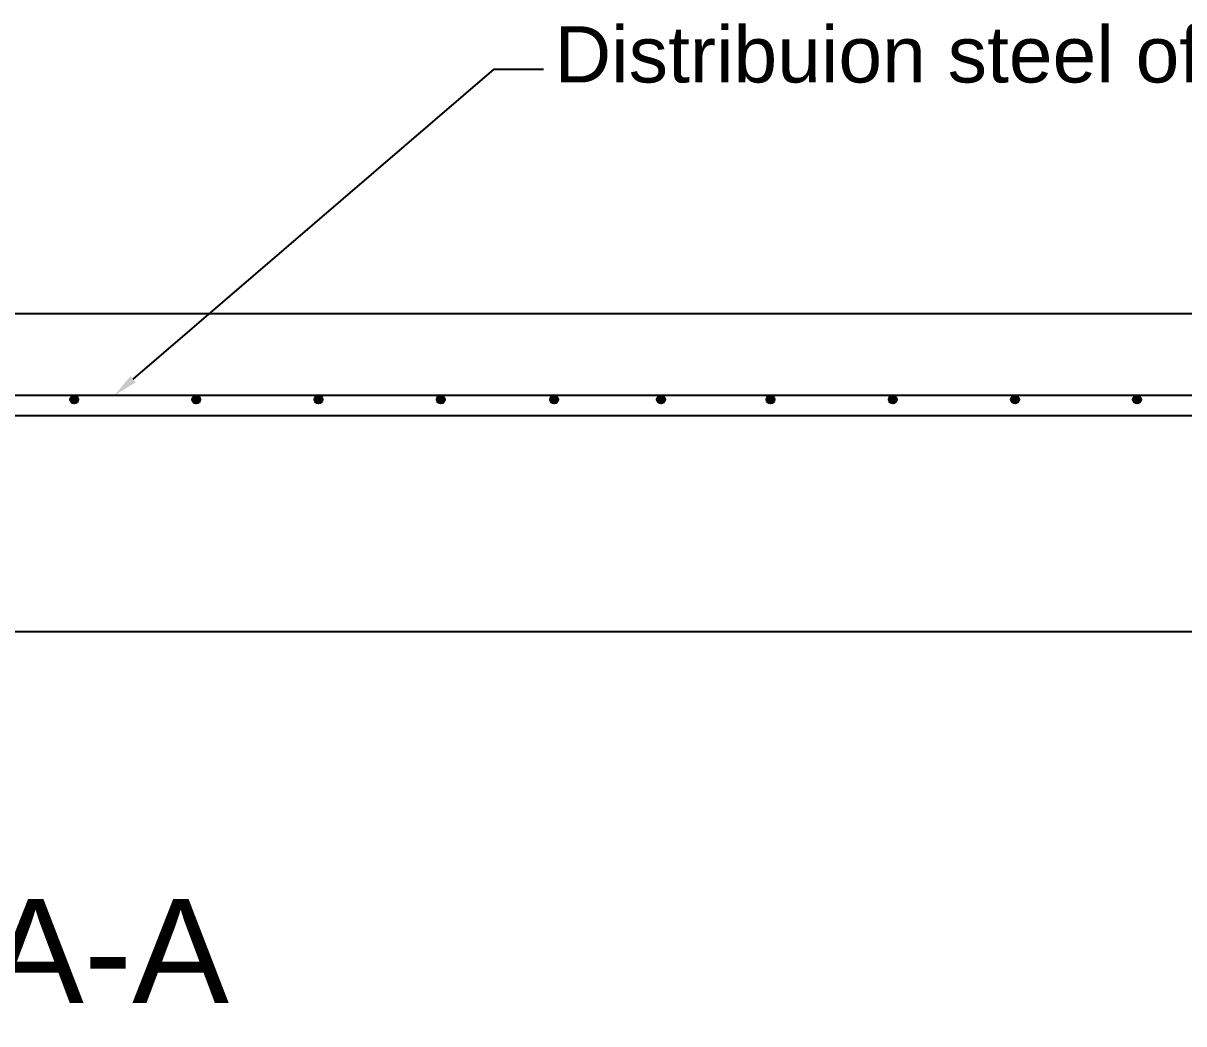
# Model space of a CAD drawing. Header units: inches. Extents: x -2470 to 6710, y 8071 to 14655.
# Drawn here: x 1768 to 3193, y 8071 to 9300 of the extents above; entities that cross this region are included whole.
import ezdxf

# ---------------------------------------------------------------- set-up
doc = ezdxf.new("R2010")
doc.units = ezdxf.units.IN
doc.header["$MEASUREMENT"] = 0
doc.layers.add('PDF_0', color=7, linetype='Continuous')
doc.layers.add('PDF_Text', color=7, linetype='Continuous')
doc.styles.add('PDF TimesNewRomanPSMT', font='arial.ttf')
doc.styles.get("Standard").update_dxf_attribs({"font": 'arial.ttf'})
doc.dimstyles.get("Standard").update_dxf_attribs({"dimtxt": 50, "dimasz": 50, "dimexe": 0.18, "dimexo": 0.0625, "dimgap": 0.09, "dimtad": 0, "dimtih": 1, "dimtoh": 1, "dimdec": 4, "dimzin": 0, "dimdsep": 46, "dimtxsty": 'Standard', "dimcen": 0.09, "dimadec": 0, "dimazin": 0, "dimtfac": 1, "dimtdec": 4, "dimtofl": 0, "dimtmove": 0, "dimatfit": 3, "dimfxl": 1, "dimtolj": 1, "dimtzin": 0, "dimarcsym": 0})

# ---------------------------------------------------------------- blocks, each defined once
blk = doc.blocks.new('*D9')
at = {"color": 0, "lineweight": -2, "transparency": 16777216}
for p, q in [((-1684, 8552.4), (-1684, 8552.3)), ((-1634, 8552.4), (1356, 8552.4)), ((4495.7, 8552.4), (1505.6, 8552.4)), ((4545.7, 8552.4), (4545.7, 8552.3))]:
    blk.add_line(p, q, dxfattribs=at)
at = {"color": 0, "transparency": 16777216}
for points in [[(-1634, 8560.8), (-1634, 8544.1), (-1684, 8552.4)], [(4495.7, 8560.8), (4495.7, 8544.1), (4545.7, 8552.4)]]:
    blk.add_solid(points, dxfattribs=at)
at = {"layer": 'Defpoints', "color": 0, "transparency": 16777216}
for p in [(-1684, 8552.4), (4545.7, 8552.4), (4545.7, 8552.4)]:
    blk.add_point(p, dxfattribs=at)
at = {"color": 0, "transparency": 16777216, "insert": (1430.8, 8552.4), "char_height": 50, "attachment_point": 5}
blk.add_mtext('\\A1;\\P{\\A0;6230}', dxfattribs=at)

msp = doc.modelspace()

# ---------------------------------------------------------------- linework, layer by layer
at = {"layer": 'PDF_0', "lineweight": 25}
for points in [[(1903.47663, 8862.62306), (2346.64094, 9243.40848), (2406.96338, 9243.40848)], [(4430.50715, 8818.06671), (4430.50715, 8341.99924), (4513.10777, 8341.99924), (4545.66818, 8290.93081), (4545.66818, 8341.99924), (4545.66818, 8398.89428), (4575.48666, 8341.99924), (4660.48646, 8341.99924), (4660.48646, 8942.82449), (-1799.15605, 8942.82449), (-1799.15605, 8341.99924), (-1716.55543, 8341.99924), (-1683.99502, 8290.93081), (-1683.99502, 8341.99924), (-1683.99502, 8398.89428), (-1654.17654, 8341.99924), (-1569.17674, 8341.99924), (-1569.17674, 8818.06671)], [(-1774.13595, 8872.90529), (-1774.13595, 8843.08681), (4635.46636, 8843.08681), (4635.46636, 8872.90529)], [(-1799.15605, 8818.06671), (4660.48646, 8818.06671)]]:
    msp.add_lwpolyline(points, dxfattribs=at)
for centre in [(1830.98673, 8837.77446), (1980.76462, 8837.77446), (2130.88524, 8837.77446), (2281.00587, 8837.77446), (2420.15878, 8837.77446), (2551.42864, 8837.77446), (2685.78317, 8837.77446), (2835.9038, 8837.77446), (2986.02442, 8837.77446), (3135.8023, 8837.77446)]:
    msp.add_circle(centre, 4.96989, dxfattribs=at)
at = {"layer": 'PDF_0', "transparency": 33554559}
for points in [[(1906.5613, 8858.8529), (1880.51297, 8843.08681), (1900.04922, 8866.39321)], [(1826.01713, 8839.6594), (1825.67438, 8838.97392), (1825.67438, 8836.91747)], [(1826.01713, 8839.6594), (1826.01713, 8836.23199), (1825.67438, 8836.91747)], [(1825.67438, 8838.97392), (1825.67438, 8836.91747), (1825.67438, 8837.94569)], [(1826.35987, 8835.20376), (1826.35987, 8840.68762), (1826.01713, 8836.23199)], [(1826.35987, 8840.68762), (1826.01713, 8836.23199), (1826.01713, 8839.6594)], [(1827.04535, 8834.51828), (1827.04535, 8841.3731), (1826.35987, 8835.20376)], [(1827.04535, 8841.3731), (1826.35987, 8835.20376), (1826.35987, 8840.68762)], [(1827.73083, 8833.8328), (1827.73083, 8842.05859), (1827.04535, 8834.51828)], [(1827.73083, 8842.05859), (1827.04535, 8834.51828), (1827.04535, 8841.3731)], [(1828.41631, 8833.49006), (1828.41631, 8842.40133), (1827.73083, 8833.8328)], [(1828.41631, 8842.40133), (1827.73083, 8833.8328), (1827.73083, 8842.05859)], [(1829.44454, 8833.14732), (1829.44454, 8842.74407), (1828.41631, 8833.49006)], [(1829.44454, 8842.74407), (1828.41631, 8833.49006), (1828.41631, 8842.40133)], [(1830.13002, 8833.14732), (1830.13002, 8843.08681), (1829.44454, 8833.14732)], [(1830.13002, 8843.08681), (1829.44454, 8833.14732), (1829.44454, 8842.74407)], [(1831.15824, 8833.14732), (1831.15824, 8843.08681), (1830.13002, 8833.14732)], [(1831.15824, 8843.08681), (1830.13002, 8833.14732), (1830.13002, 8843.08681)], [(1832.18647, 8842.74407), (1831.15824, 8833.14732), (1831.15824, 8843.08681)], [(1832.18647, 8833.14732), (1832.18647, 8842.74407), (1831.15824, 8833.14732)], [(1832.87195, 8842.40133), (1832.18647, 8833.14732), (1832.18647, 8842.74407)], [(1832.87195, 8833.49006), (1832.87195, 8842.40133), (1832.18647, 8833.14732)], [(1833.90017, 8842.05859), (1832.87195, 8833.49006), (1832.87195, 8842.40133)], [(1833.90017, 8833.8328), (1833.90017, 8842.05859), (1832.87195, 8833.49006)], [(1834.58565, 8841.3731), (1833.90017, 8833.8328), (1833.90017, 8842.05859)], [(1834.58565, 8834.51828), (1834.58565, 8841.3731), (1833.90017, 8833.8328)], [(1834.9284, 8840.68762), (1834.58565, 8834.51828), (1834.58565, 8841.3731)], [(1834.9284, 8835.20376), (1834.9284, 8840.68762), (1834.58565, 8834.51828)], [(1835.27114, 8839.6594), (1834.9284, 8835.20376), (1834.9284, 8840.68762)], [(1835.27114, 8836.23199), (1835.27114, 8839.6594), (1834.9284, 8835.20376)], [(1835.61388, 8838.97392), (1835.27114, 8836.23199), (1835.27114, 8839.6594)], [(1835.61388, 8836.91747), (1835.61388, 8838.97392), (1835.27114, 8836.23199)], [(1835.61388, 8837.94569), (1835.61388, 8836.91747), (1835.61388, 8838.97392)], [(1976.13775, 8839.6594), (1975.79501, 8838.97392), (1975.79501, 8836.91747)], [(1976.13775, 8839.6594), (1976.13775, 8836.23199), (1975.79501, 8836.91747)], [(1975.79501, 8838.97392), (1975.79501, 8836.91747), (1975.79501, 8837.94569)], [(1976.48049, 8835.20376), (1976.48049, 8840.68762), (1976.13775, 8836.23199)], [(1976.48049, 8840.68762), (1976.13775, 8836.23199), (1976.13775, 8839.6594)], [(1977.16597, 8834.51828), (1977.16597, 8841.3731), (1976.48049, 8835.20376)], [(1977.16597, 8841.3731), (1976.48049, 8835.20376), (1976.48049, 8840.68762)], [(1977.85146, 8833.8328), (1977.85146, 8842.05859), (1977.16597, 8834.51828)], [(1977.85146, 8842.05859), (1977.16597, 8834.51828), (1977.16597, 8841.3731)], [(1978.53694, 8833.49006), (1978.53694, 8842.40133), (1977.85146, 8833.8328)], [(1978.53694, 8842.40133), (1977.85146, 8833.8328), (1977.85146, 8842.05859)], [(1979.22242, 8833.14732), (1979.22242, 8842.74407), (1978.53694, 8833.49006)], [(1979.22242, 8842.74407), (1978.53694, 8833.49006), (1978.53694, 8842.40133)], [(1980.25064, 8833.14732), (1980.25064, 8843.08681), (1979.22242, 8833.14732)], [(1980.25064, 8843.08681), (1979.22242, 8833.14732), (1979.22242, 8842.74407)], [(1981.27887, 8833.14732), (1981.27887, 8843.08681), (1980.25064, 8833.14732)], [(1981.27887, 8843.08681), (1980.25064, 8833.14732), (1980.25064, 8843.08681)], [(1981.96435, 8842.74407), (1981.27887, 8833.14732), (1981.27887, 8843.08681)], [(1981.96435, 8833.14732), (1981.96435, 8842.74407), (1981.27887, 8833.14732)], [(1982.99257, 8842.40133), (1981.96435, 8833.14732), (1981.96435, 8842.74407)], [(1982.99257, 8833.49006), (1982.99257, 8842.40133), (1981.96435, 8833.14732)], [(1983.67806, 8842.05859), (1982.99257, 8833.49006), (1982.99257, 8842.40133)], [(1983.67806, 8833.8328), (1983.67806, 8842.05859), (1982.99257, 8833.49006)], [(1984.36354, 8841.3731), (1983.67806, 8833.8328), (1983.67806, 8842.05859)], [(1984.36354, 8834.51828), (1984.36354, 8841.3731), (1983.67806, 8833.8328)], [(1985.04902, 8840.68762), (1984.36354, 8834.51828), (1984.36354, 8841.3731)], [(1985.04902, 8835.20376), (1985.04902, 8840.68762), (1984.36354, 8834.51828)], [(1985.39176, 8839.6594), (1985.04902, 8835.20376), (1985.04902, 8840.68762)], [(1985.39176, 8836.23199), (1985.39176, 8839.6594), (1985.04902, 8835.20376)], [(1985.7345, 8838.97392), (1985.39176, 8836.23199), (1985.39176, 8839.6594)], [(1985.7345, 8836.91747), (1985.7345, 8838.97392), (1985.39176, 8836.23199)], [(1985.7345, 8837.94569), (1985.7345, 8836.91747), (1985.7345, 8838.97392)], [(2125.91564, 8838.97392), (2125.91564, 8836.91747), (2125.57289, 8837.94569)], [(2126.60112, 8835.20376), (2126.60112, 8840.68762), (2125.91564, 8836.23199)], [(2126.60112, 8840.68762), (2125.91564, 8836.23199), (2125.91564, 8839.6594)], [(2125.91564, 8839.6594), (2125.91564, 8838.97392), (2125.91564, 8836.91747)], [(2125.91564, 8839.6594), (2125.91564, 8836.23199), (2125.91564, 8836.91747)], [(2126.94386, 8834.51828), (2126.94386, 8841.3731), (2126.60112, 8835.20376)], [(2126.94386, 8841.3731), (2126.60112, 8835.20376), (2126.60112, 8840.68762)], [(2127.62934, 8833.8328), (2127.62934, 8842.05859), (2126.94386, 8834.51828)], [(2127.62934, 8842.05859), (2126.94386, 8834.51828), (2126.94386, 8841.3731)], [(2128.65756, 8833.49006), (2128.65756, 8842.40133), (2127.62934, 8833.8328)], [(2128.65756, 8842.40133), (2127.62934, 8833.8328), (2127.62934, 8842.05859)], [(2129.34305, 8833.14732), (2129.34305, 8842.74407), (2128.65756, 8833.49006)], [(2129.34305, 8842.74407), (2128.65756, 8833.49006), (2128.65756, 8842.40133)], [(2130.37127, 8833.14732), (2130.37127, 8843.08681), (2129.34305, 8833.14732)], [(2130.37127, 8843.08681), (2129.34305, 8833.14732), (2129.34305, 8842.74407)], [(2131.05675, 8833.14732), (2131.05675, 8843.08681), (2130.37127, 8833.14732)], [(2131.05675, 8843.08681), (2130.37127, 8833.14732), (2130.37127, 8843.08681)], [(2132.08498, 8842.74407), (2131.05675, 8833.14732), (2131.05675, 8843.08681)], [(2132.08498, 8833.14732), (2132.08498, 8842.74407), (2131.05675, 8833.14732)], [(2133.1132, 8842.40133), (2132.08498, 8833.14732), (2132.08498, 8842.74407)], [(2133.1132, 8833.49006), (2133.1132, 8842.40133), (2132.08498, 8833.14732)], [(2133.79868, 8842.05859), (2133.1132, 8833.49006), (2133.1132, 8842.40133)], [(2133.79868, 8833.8328), (2133.79868, 8842.05859), (2133.1132, 8833.49006)], [(2134.48416, 8841.3731), (2133.79868, 8833.8328), (2133.79868, 8842.05859)], [(2134.48416, 8834.51828), (2134.48416, 8841.3731), (2133.79868, 8833.8328)], [(2134.82691, 8840.68762), (2134.48416, 8834.51828), (2134.48416, 8841.3731)], [(2134.82691, 8835.20376), (2134.82691, 8840.68762), (2134.48416, 8834.51828)], [(2135.51239, 8839.6594), (2134.82691, 8835.20376), (2134.82691, 8840.68762)], [(2135.51239, 8836.23199), (2135.51239, 8839.6594), (2134.82691, 8835.20376)], [(2135.51239, 8838.97392), (2135.51239, 8836.23199), (2135.51239, 8839.6594)], [(2135.85513, 8837.94569), (2135.51239, 8836.91747), (2135.51239, 8838.97392)], [(2135.51239, 8836.91747), (2135.51239, 8838.97392), (2135.51239, 8836.23199)], [(2276.03626, 8839.6594), (2275.69352, 8838.97392), (2275.69352, 8836.91747)], [(2276.03626, 8839.6594), (2276.03626, 8836.23199), (2275.69352, 8836.91747)], [(2275.69352, 8838.97392), (2275.69352, 8836.91747), (2275.69352, 8837.94569)], [(2276.379, 8835.20376), (2276.379, 8840.68762), (2276.03626, 8836.23199)], [(2276.379, 8840.68762), (2276.03626, 8836.23199), (2276.03626, 8839.6594)], [(2277.06448, 8834.51828), (2277.06448, 8841.3731), (2276.379, 8835.20376)], [(2277.06448, 8841.3731), (2276.379, 8835.20376), (2276.379, 8840.68762)], [(2277.74997, 8833.8328), (2277.74997, 8842.05859), (2277.06448, 8834.51828)], [(2277.74997, 8842.05859), (2277.06448, 8834.51828), (2277.06448, 8841.3731)], [(2278.43545, 8833.49006), (2278.43545, 8842.40133), (2277.74997, 8833.8328)], [(2278.43545, 8842.40133), (2277.74997, 8833.8328), (2277.74997, 8842.05859)], [(2279.46367, 8833.14732), (2279.46367, 8842.74407), (2278.43545, 8833.49006)], [(2279.46367, 8842.74407), (2278.43545, 8833.49006), (2278.43545, 8842.40133)], [(2280.14915, 8833.14732), (2280.14915, 8843.08681), (2279.46367, 8833.14732)], [(2280.14915, 8843.08681), (2279.46367, 8833.14732), (2279.46367, 8842.74407)], [(2281.17738, 8833.14732), (2281.17738, 8843.08681), (2280.14915, 8833.14732)], [(2281.17738, 8843.08681), (2280.14915, 8833.14732), (2280.14915, 8843.08681)], [(2282.2056, 8842.74407), (2281.17738, 8833.14732), (2281.17738, 8843.08681)], [(2282.2056, 8833.14732), (2282.2056, 8842.74407), (2281.17738, 8833.14732)], [(2282.89108, 8842.40133), (2282.2056, 8833.14732), (2282.2056, 8842.74407)], [(2282.89108, 8833.49006), (2282.89108, 8842.40133), (2282.2056, 8833.14732)], [(2283.57657, 8842.05859), (2282.89108, 8833.49006), (2282.89108, 8842.40133)], [(2283.57657, 8833.8328), (2283.57657, 8842.05859), (2282.89108, 8833.49006)], [(2284.26205, 8841.3731), (2283.57657, 8833.8328), (2283.57657, 8842.05859)], [(2284.26205, 8834.51828), (2284.26205, 8841.3731), (2283.57657, 8833.8328)], [(2284.94753, 8840.68762), (2284.26205, 8834.51828), (2284.26205, 8841.3731)], [(2284.94753, 8835.20376), (2284.94753, 8840.68762), (2284.26205, 8834.51828)], [(2285.29027, 8839.6594), (2284.94753, 8835.20376), (2284.94753, 8840.68762)], [(2285.29027, 8836.23199), (2285.29027, 8839.6594), (2284.94753, 8835.20376)], [(2285.63301, 8838.97392), (2285.29027, 8836.23199), (2285.29027, 8839.6594)], [(2285.63301, 8836.91747), (2285.63301, 8838.97392), (2285.29027, 8836.23199)], [(2285.63301, 8837.94569), (2285.63301, 8836.91747), (2285.63301, 8838.97392)], [(2415.18917, 8839.6594), (2414.84643, 8838.97392), (2414.84643, 8836.91747)], [(2415.18917, 8839.6594), (2415.18917, 8836.23199), (2414.84643, 8836.91747)], [(2414.84643, 8838.97392), (2414.84643, 8836.91747), (2414.84643, 8837.94569)], [(2415.53191, 8835.20376), (2415.53191, 8840.68762), (2415.18917, 8836.23199)], [(2415.53191, 8840.68762), (2415.18917, 8836.23199), (2415.18917, 8839.6594)], [(2416.21739, 8834.51828), (2416.21739, 8841.3731), (2415.53191, 8835.20376)], [(2416.21739, 8841.3731), (2415.53191, 8835.20376), (2415.53191, 8840.68762)], [(2416.90287, 8833.8328), (2416.90287, 8842.05859), (2416.21739, 8834.51828)], [(2416.90287, 8842.05859), (2416.21739, 8834.51828), (2416.21739, 8841.3731)], [(2417.58836, 8833.49006), (2417.58836, 8842.40133), (2416.90287, 8833.8328)], [(2417.58836, 8842.40133), (2416.90287, 8833.8328), (2416.90287, 8842.05859)], [(2418.61658, 8833.14732), (2418.61658, 8842.74407), (2417.58836, 8833.49006)], [(2418.61658, 8842.74407), (2417.58836, 8833.49006), (2417.58836, 8842.40133)], [(2419.30206, 8833.14732), (2419.30206, 8843.08681), (2418.61658, 8833.14732)], [(2419.30206, 8843.08681), (2418.61658, 8833.14732), (2418.61658, 8842.74407)], [(2420.33029, 8833.14732), (2420.33029, 8843.08681), (2419.30206, 8833.14732)], [(2420.33029, 8843.08681), (2419.30206, 8833.14732), (2419.30206, 8843.08681)], [(2421.01577, 8842.74407), (2420.33029, 8833.14732), (2420.33029, 8843.08681)], [(2421.01577, 8833.14732), (2421.01577, 8842.74407), (2420.33029, 8833.14732)], [(2422.04399, 8842.40133), (2421.01577, 8833.14732), (2421.01577, 8842.74407)], [(2422.04399, 8833.49006), (2422.04399, 8842.40133), (2421.01577, 8833.14732)], [(2422.72947, 8842.05859), (2422.04399, 8833.49006), (2422.04399, 8842.40133)], [(2422.72947, 8833.8328), (2422.72947, 8842.05859), (2422.04399, 8833.49006)], [(2423.41496, 8841.3731), (2422.72947, 8833.8328), (2422.72947, 8842.05859)], [(2423.41496, 8834.51828), (2423.41496, 8841.3731), (2422.72947, 8833.8328)], [(2424.10044, 8840.68762), (2423.41496, 8834.51828), (2423.41496, 8841.3731)], [(2424.10044, 8835.20376), (2424.10044, 8840.68762), (2423.41496, 8834.51828)], [(2424.44318, 8839.6594), (2424.10044, 8835.20376), (2424.10044, 8840.68762)], [(2424.44318, 8836.23199), (2424.44318, 8839.6594), (2424.10044, 8835.20376)], [(2424.78592, 8838.97392), (2424.44318, 8836.23199), (2424.44318, 8839.6594)], [(2424.78592, 8836.91747), (2424.78592, 8838.97392), (2424.44318, 8836.23199)], [(2424.78592, 8837.94569), (2424.78592, 8836.91747), (2424.78592, 8838.97392)], [(2546.45903, 8839.6594), (2546.11629, 8838.97392), (2546.11629, 8836.91747)], [(2546.45903, 8839.6594), (2546.45903, 8836.23199), (2546.11629, 8836.91747)], [(2546.11629, 8838.97392), (2546.11629, 8836.91747), (2546.11629, 8837.94569)], [(2546.80177, 8835.20376), (2546.80177, 8840.68762), (2546.45903, 8836.23199)], [(2546.80177, 8840.68762), (2546.45903, 8836.23199), (2546.45903, 8839.6594)], [(2547.48725, 8834.51828), (2547.48725, 8841.3731), (2546.80177, 8835.20376)], [(2547.48725, 8841.3731), (2546.80177, 8835.20376), (2546.80177, 8840.68762)], [(2548.17274, 8833.8328), (2548.17274, 8842.05859), (2547.48725, 8834.51828)], [(2548.17274, 8842.05859), (2547.48725, 8834.51828), (2547.48725, 8841.3731)], [(2548.85822, 8833.49006), (2548.85822, 8842.40133), (2548.17274, 8833.8328)], [(2548.85822, 8842.40133), (2548.17274, 8833.8328), (2548.17274, 8842.05859)], [(2549.88644, 8833.14732), (2549.88644, 8842.74407), (2548.85822, 8833.49006)], [(2549.88644, 8842.74407), (2548.85822, 8833.49006), (2548.85822, 8842.40133)], [(2550.57192, 8833.14732), (2550.57192, 8843.08681), (2549.88644, 8833.14732)], [(2550.57192, 8843.08681), (2549.88644, 8833.14732), (2549.88644, 8842.74407)], [(2551.60015, 8833.14732), (2551.60015, 8843.08681), (2550.57192, 8833.14732)], [(2551.60015, 8843.08681), (2550.57192, 8833.14732), (2550.57192, 8843.08681)], [(2552.62837, 8842.74407), (2551.60015, 8833.14732), (2551.60015, 8843.08681)], [(2552.62837, 8833.14732), (2552.62837, 8842.74407), (2551.60015, 8833.14732)], [(2553.31385, 8842.40133), (2552.62837, 8833.14732), (2552.62837, 8842.74407)], [(2553.31385, 8833.49006), (2553.31385, 8842.40133), (2552.62837, 8833.14732)], [(2554.34208, 8842.05859), (2553.31385, 8833.49006), (2553.31385, 8842.40133)], [(2554.34208, 8833.8328), (2554.34208, 8842.05859), (2553.31385, 8833.49006)], [(2555.02756, 8841.3731), (2554.34208, 8833.8328), (2554.34208, 8842.05859)], [(2555.02756, 8834.51828), (2555.02756, 8841.3731), (2554.34208, 8833.8328)], [(2555.3703, 8840.68762), (2555.02756, 8834.51828), (2555.02756, 8841.3731)], [(2555.3703, 8835.20376), (2555.3703, 8840.68762), (2555.02756, 8834.51828)], [(2555.71304, 8839.6594), (2555.3703, 8835.20376), (2555.3703, 8840.68762)], [(2555.71304, 8836.23199), (2555.71304, 8839.6594), (2555.3703, 8835.20376)], [(2556.05578, 8838.97392), (2555.71304, 8836.23199), (2555.71304, 8839.6594)], [(2556.05578, 8836.91747), (2556.05578, 8838.97392), (2555.71304, 8836.23199)], [(2556.05578, 8837.94569), (2556.05578, 8836.91747), (2556.05578, 8838.97392)], [(2681.1563, 8839.6594), (2680.81356, 8838.97392), (2680.81356, 8836.91747)], [(2681.1563, 8839.6594), (2681.1563, 8836.23199), (2680.81356, 8836.91747)], [(2680.81356, 8838.97392), (2680.81356, 8836.91747), (2680.81356, 8837.94569)], [(2681.49904, 8835.20376), (2681.49904, 8840.68762), (2681.1563, 8836.23199)], [(2681.49904, 8840.68762), (2681.1563, 8836.23199), (2681.1563, 8839.6594)], [(2682.18453, 8834.51828), (2682.18453, 8841.3731), (2681.49904, 8835.20376)], [(2682.18453, 8841.3731), (2681.49904, 8835.20376), (2681.49904, 8840.68762)], [(2682.87001, 8833.8328), (2682.87001, 8842.05859), (2682.18453, 8834.51828)], [(2682.87001, 8842.05859), (2682.18453, 8834.51828), (2682.18453, 8841.3731)], [(2683.55549, 8833.49006), (2683.55549, 8842.40133), (2682.87001, 8833.8328)], [(2683.55549, 8842.40133), (2682.87001, 8833.8328), (2682.87001, 8842.05859)], [(2684.24097, 8833.14732), (2684.24097, 8842.74407), (2683.55549, 8833.49006)], [(2684.24097, 8842.74407), (2683.55549, 8833.49006), (2683.55549, 8842.40133)], [(2685.2692, 8833.14732), (2685.2692, 8843.08681), (2684.24097, 8833.14732)], [(2685.2692, 8843.08681), (2684.24097, 8833.14732), (2684.24097, 8842.74407)], [(2686.29742, 8833.14732), (2686.29742, 8843.08681), (2685.2692, 8833.14732)], [(2686.29742, 8843.08681), (2685.2692, 8833.14732), (2685.2692, 8843.08681)], [(2686.9829, 8842.74407), (2686.29742, 8833.14732), (2686.29742, 8843.08681)], [(2686.9829, 8833.14732), (2686.9829, 8842.74407), (2686.29742, 8833.14732)], [(2688.01113, 8842.40133), (2686.9829, 8833.14732), (2686.9829, 8842.74407)], [(2688.01113, 8833.49006), (2688.01113, 8842.40133), (2686.9829, 8833.14732)], [(2688.69661, 8842.05859), (2688.01113, 8833.49006), (2688.01113, 8842.40133)], [(2688.69661, 8833.8328), (2688.69661, 8842.05859), (2688.01113, 8833.49006)], [(2689.38209, 8841.3731), (2688.69661, 8833.8328), (2688.69661, 8842.05859)], [(2689.38209, 8834.51828), (2689.38209, 8841.3731), (2688.69661, 8833.8328)], [(2690.06757, 8840.68762), (2689.38209, 8834.51828), (2689.38209, 8841.3731)], [(2690.06757, 8835.20376), (2690.06757, 8840.68762), (2689.38209, 8834.51828)], [(2690.41031, 8839.6594), (2690.06757, 8835.20376), (2690.06757, 8840.68762)], [(2690.41031, 8836.23199), (2690.41031, 8839.6594), (2690.06757, 8835.20376)], [(2690.75306, 8838.97392), (2690.41031, 8836.23199), (2690.41031, 8839.6594)], [(2690.75306, 8836.91747), (2690.75306, 8838.97392), (2690.41031, 8836.23199)], [(2690.75306, 8837.94569), (2690.75306, 8836.91747), (2690.75306, 8838.97392)], [(2830.93419, 8838.97392), (2830.93419, 8836.91747), (2830.59145, 8837.94569)], [(2831.61967, 8835.20376), (2831.61967, 8840.68762), (2830.93419, 8836.23199)], [(2831.61967, 8840.68762), (2830.93419, 8836.23199), (2830.93419, 8839.6594)], [(2830.93419, 8839.6594), (2830.93419, 8838.97392), (2830.93419, 8836.91747)], [(2830.93419, 8839.6594), (2830.93419, 8836.23199), (2830.93419, 8836.91747)], [(2831.96241, 8834.51828), (2831.96241, 8841.3731), (2831.61967, 8835.20376)], [(2831.96241, 8841.3731), (2831.61967, 8835.20376), (2831.61967, 8840.68762)], [(2832.64789, 8833.8328), (2832.64789, 8842.05859), (2831.96241, 8834.51828)], [(2832.64789, 8842.05859), (2831.96241, 8834.51828), (2831.96241, 8841.3731)], [(2833.33338, 8833.49006), (2833.33338, 8842.40133), (2832.64789, 8833.8328)], [(2833.33338, 8842.40133), (2832.64789, 8833.8328), (2832.64789, 8842.05859)], [(2834.3616, 8833.14732), (2834.3616, 8842.74407), (2833.33338, 8833.49006)], [(2834.3616, 8842.74407), (2833.33338, 8833.49006), (2833.33338, 8842.40133)], [(2835.38982, 8833.14732), (2835.38982, 8843.08681), (2834.3616, 8833.14732)], [(2835.38982, 8843.08681), (2834.3616, 8833.14732), (2834.3616, 8842.74407)], [(2836.0753, 8833.14732), (2836.0753, 8843.08681), (2835.38982, 8833.14732)], [(2836.0753, 8843.08681), (2835.38982, 8833.14732), (2835.38982, 8843.08681)], [(2837.10353, 8842.74407), (2836.0753, 8833.14732), (2836.0753, 8843.08681)], [(2837.10353, 8833.14732), (2837.10353, 8842.74407), (2836.0753, 8833.14732)], [(2837.78901, 8842.40133), (2837.10353, 8833.14732), (2837.10353, 8842.74407)], [(2837.78901, 8833.49006), (2837.78901, 8842.40133), (2837.10353, 8833.14732)], [(2838.81723, 8842.05859), (2837.78901, 8833.49006), (2837.78901, 8842.40133)], [(2838.81723, 8833.8328), (2838.81723, 8842.05859), (2837.78901, 8833.49006)], [(2839.50272, 8841.3731), (2838.81723, 8833.8328), (2838.81723, 8842.05859)], [(2839.50272, 8834.51828), (2839.50272, 8841.3731), (2838.81723, 8833.8328)], [(2839.84546, 8840.68762), (2839.50272, 8834.51828), (2839.50272, 8841.3731)], [(2839.84546, 8835.20376), (2839.84546, 8840.68762), (2839.50272, 8834.51828)], [(2840.53094, 8839.6594), (2839.84546, 8835.20376), (2839.84546, 8840.68762)], [(2840.53094, 8836.23199), (2840.53094, 8839.6594), (2839.84546, 8835.20376)], [(2840.53094, 8838.97392), (2840.53094, 8836.23199), (2840.53094, 8839.6594)], [(2840.87368, 8837.94569), (2840.53094, 8836.91747), (2840.53094, 8838.97392)], [(2840.53094, 8836.91747), (2840.53094, 8838.97392), (2840.53094, 8836.23199)], [(2981.05481, 8839.6594), (2980.71207, 8838.97392), (2980.71207, 8836.91747)], [(2981.05481, 8839.6594), (2981.05481, 8836.23199), (2980.71207, 8836.91747)], [(2980.71207, 8838.97392), (2980.71207, 8836.91747), (2980.71207, 8837.94569)], [(2981.39755, 8835.20376), (2981.39755, 8840.68762), (2981.05481, 8836.23199)], [(2981.39755, 8840.68762), (2981.05481, 8836.23199), (2981.05481, 8839.6594)], [(2982.08304, 8834.51828), (2982.08304, 8841.3731), (2981.39755, 8835.20376)], [(2982.08304, 8841.3731), (2981.39755, 8835.20376), (2981.39755, 8840.68762)], [(2982.76852, 8833.8328), (2982.76852, 8842.05859), (2982.08304, 8834.51828)], [(2982.76852, 8842.05859), (2982.08304, 8834.51828), (2982.08304, 8841.3731)], [(2983.454, 8833.49006), (2983.454, 8842.40133), (2982.76852, 8833.8328)], [(2983.454, 8842.40133), (2982.76852, 8833.8328), (2982.76852, 8842.05859)], [(2984.48222, 8833.14732), (2984.48222, 8842.74407), (2983.454, 8833.49006)], [(2984.48222, 8842.74407), (2983.454, 8833.49006), (2983.454, 8842.40133)], [(2985.16771, 8833.14732), (2985.16771, 8843.08681), (2984.48222, 8833.14732)], [(2985.16771, 8843.08681), (2984.48222, 8833.14732), (2984.48222, 8842.74407)], [(2986.19593, 8833.14732), (2986.19593, 8843.08681), (2985.16771, 8833.14732)], [(2986.19593, 8843.08681), (2985.16771, 8833.14732), (2985.16771, 8843.08681)], [(2987.22415, 8842.74407), (2986.19593, 8833.14732), (2986.19593, 8843.08681)], [(2987.22415, 8833.14732), (2987.22415, 8842.74407), (2986.19593, 8833.14732)], [(2987.90964, 8842.40133), (2987.22415, 8833.14732), (2987.22415, 8842.74407)], [(2987.90964, 8833.49006), (2987.90964, 8842.40133), (2987.22415, 8833.14732)], [(2988.59512, 8842.05859), (2987.90964, 8833.49006), (2987.90964, 8842.40133)], [(2988.59512, 8833.8328), (2988.59512, 8842.05859), (2987.90964, 8833.49006)], [(2989.2806, 8841.3731), (2988.59512, 8833.8328), (2988.59512, 8842.05859)], [(2989.2806, 8834.51828), (2989.2806, 8841.3731), (2988.59512, 8833.8328)], [(2989.96608, 8840.68762), (2989.2806, 8834.51828), (2989.2806, 8841.3731)], [(2989.96608, 8835.20376), (2989.96608, 8840.68762), (2989.2806, 8834.51828)], [(2990.30882, 8839.6594), (2989.96608, 8835.20376), (2989.96608, 8840.68762)], [(2990.30882, 8836.23199), (2990.30882, 8839.6594), (2989.96608, 8835.20376)], [(2990.65156, 8838.97392), (2990.30882, 8836.23199), (2990.30882, 8839.6594)], [(2990.65156, 8836.91747), (2990.65156, 8838.97392), (2990.30882, 8836.23199)], [(2990.65156, 8837.94569), (2990.65156, 8836.91747), (2990.65156, 8838.97392)], [(3131.17544, 8839.6594), (3130.8327, 8838.97392), (3130.8327, 8836.91747)], [(3131.17544, 8839.6594), (3131.17544, 8836.23199), (3130.8327, 8836.91747)], [(3130.8327, 8838.97392), (3130.8327, 8836.91747), (3130.8327, 8837.94569)], [(3131.51818, 8835.20376), (3131.51818, 8840.68762), (3131.17544, 8836.23199)], [(3131.51818, 8840.68762), (3131.17544, 8836.23199), (3131.17544, 8839.6594)], [(3131.86092, 8834.51828), (3131.86092, 8841.3731), (3131.51818, 8835.20376)], [(3131.86092, 8841.3731), (3131.51818, 8835.20376), (3131.51818, 8840.68762)], [(3132.5464, 8833.8328), (3132.5464, 8842.05859), (3131.86092, 8834.51828)], [(3132.5464, 8842.05859), (3131.86092, 8834.51828), (3131.86092, 8841.3731)], [(3133.57463, 8833.49006), (3133.57463, 8842.40133), (3132.5464, 8833.8328)], [(3133.57463, 8842.40133), (3132.5464, 8833.8328), (3132.5464, 8842.05859)], [(3134.26011, 8833.14732), (3134.26011, 8842.74407), (3133.57463, 8833.49006)], [(3134.26011, 8842.74407), (3133.57463, 8833.49006), (3133.57463, 8842.40133)], [(3135.28833, 8833.14732), (3135.28833, 8843.08681), (3134.26011, 8833.14732)], [(3135.28833, 8843.08681), (3134.26011, 8833.14732), (3134.26011, 8842.74407)], [(3136.31655, 8833.14732), (3136.31655, 8843.08681), (3135.28833, 8833.14732)], [(3136.31655, 8843.08681), (3135.28833, 8833.14732), (3135.28833, 8843.08681)], [(3137.00204, 8842.74407), (3136.31655, 8833.14732), (3136.31655, 8843.08681)], [(3137.00204, 8833.14732), (3137.00204, 8842.74407), (3136.31655, 8833.14732)], [(3138.03026, 8842.40133), (3137.00204, 8833.14732), (3137.00204, 8842.74407)], [(3138.03026, 8833.49006), (3138.03026, 8842.40133), (3137.00204, 8833.14732)], [(3138.71574, 8842.05859), (3138.03026, 8833.49006), (3138.03026, 8842.40133)], [(3138.71574, 8833.8328), (3138.71574, 8842.05859), (3138.03026, 8833.49006)], [(3139.40123, 8841.3731), (3138.71574, 8833.8328), (3138.71574, 8842.05859)], [(3139.40123, 8834.51828), (3139.40123, 8841.3731), (3138.71574, 8833.8328)], [(3140.08671, 8840.68762), (3139.40123, 8834.51828), (3139.40123, 8841.3731)], [(3140.08671, 8835.20376), (3140.08671, 8840.68762), (3139.40123, 8834.51828)], [(3140.42945, 8839.6594), (3140.08671, 8835.20376), (3140.08671, 8840.68762)], [(3140.42945, 8836.23199), (3140.42945, 8839.6594), (3140.08671, 8835.20376)], [(3140.77219, 8838.97392), (3140.42945, 8836.23199), (3140.42945, 8839.6594)], [(3140.77219, 8836.91747), (3140.77219, 8838.97392), (3140.42945, 8836.23199)], [(3140.77219, 8837.94569), (3140.77219, 8836.91747), (3140.77219, 8838.97392)]]:
    msp.add_solid(points, dxfattribs=at)

# ---------------------------------------------------------------- texts
at = {"layer": 'PDF_Text', "attachment_point": 4, "style": 'PDF TimesNewRomanPSMT'}
for s, insert, char_height in [('Distribuion steel of 8mm Ø @ 250c/c', (2420.53984, 9254.65269), 69.1031436), ('SECTION @ A-A', (651.92366, 8147.84004), 127.5748122)]:
    msp.add_mtext(s, dxfattribs=dict(at, insert=insert, char_height=char_height))

# ---------------------------------------------------------------- dimensions: what is measured, and where the dimension line sits
dim = msp.add_linear_dim(base=(4545.66818, 8552.44231), p1=(-1683.99502, 8552.44231), p2=(4545.66818, 8552.44231), text='\\P{\\A0;6230}', dimstyle='Standard')
dim.commit()
dim.dimension.update_dxf_attribs({"geometry": '*D9', "text_midpoint": (1430.83658, 8552.44231)})

doc.saveas('drawing.dxf')
